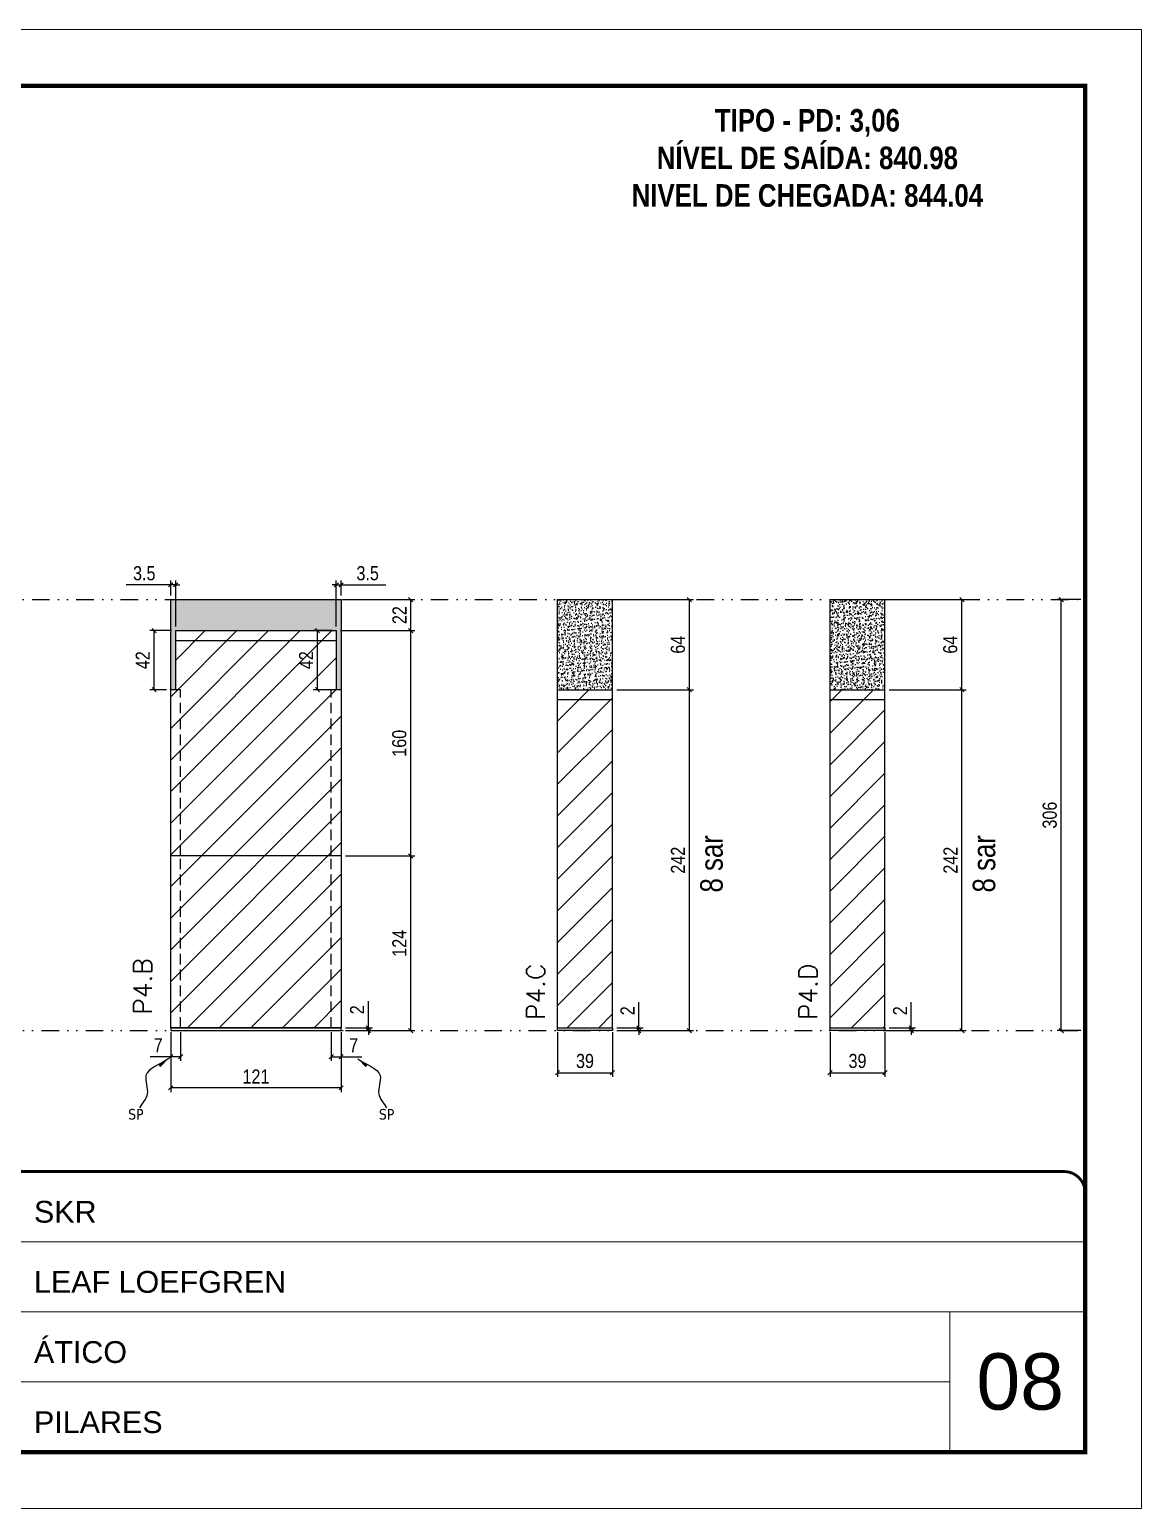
# Model space of a CAD drawing. Extents: x 14400 to 27878, y -21631 to 6985.
# Drawn here: x 19878 to 20667, y 4786 to 5836 of the extents above; entities that cross this region are included whole.
import ezdxf

# ---------------------------------------------------------------- set-up
doc = ezdxf.new("R2010")
doc.units = 0
for name, pattern in [('CONTINUO', [0]), ('DASHED', [0.75, 0.5, -0.25]), ('DIVIDE2', [0.625, 0.25, -0.125, 0, -0.125, 0, -0.125]), ('HIDDEN', [0.375, 0.25, -0.125])]:
    doc.linetypes.add(name, pattern=pattern)
for name, color, linetype, lineweight in [('CARIMBO', 255, 'Continuous', 9), ('Folhas', 255, 'Continuous', 9), ('Hachura', 251, 'Continuous', 9), ('SARRAFO DE PRESSAO', 251, 'DASHED', 9), ('Texto Seção', 7, 'Continuous', 15)]:
    doc.layers.add(name, color=color, linetype=linetype, lineweight=lineweight)
for name, color, linetype in [('COTA', 241, 'Continuous'), ('NOMENCLATURA', 7, 'Continuous'), ('Nível', 160, 'Continuous'), ('Painéis', 200, 'Continuous'), ('SARR_2.2x7', 40, 'Continuous'), ('texto', 7, 'Continuous')]:
    doc.layers.add(name, color=color, linetype=linetype)
doc.styles.add('ARIAL', font='arial.ttf')
doc.styles.add('ARIAL_NARROW', font='ARIALN.TTF', dxfattribs={"height": 0.2})
doc.styles.add('COTA TECNICA', font='techl___.ttf', dxfattribs={"height": 10})
doc.styles.add('COTA TECNICA-50', font='techl___.ttf', dxfattribs={"height": 10})
doc.styles.add('REGUA-120', font='ROMANS.shx', dxfattribs={"height": 15})
doc.styles.add('ROMANC', font='techb___.ttf', dxfattribs={"height": 2.5})
doc.styles.get("Standard").update_dxf_attribs({"font": 'arial.ttf'})
doc.dimstyles.new('COTA PAINEL-50', dxfattribs={"dimtxt": 10, "dimasz": 3, "dimexe": 3, "dimexo": 3, "dimgap": 3, "dimtad": 1, "dimdec": 1, "dimzin": 12, "dimdsep": 46, "dimtxsty": 'COTA TECNICA-50', "dimblk1": 'OBLIQUE', "dimblk2": 'OBLIQUE', "dimsah": 1, "dimcen": 0.9, "dimclrd": 4, "dimclre": 4, "dimclrt": 240, "dimadec": 1, "dimazin": 3, "dimtfac": 1, "dimtdec": 1, "dimtmove": 0, "dimatfit": 3, "dimfxl": 1, "dimtolj": 1, "dimtzin": 12, "dimarcsym": 0})
doc.dimstyles.new('PAINEL', dxfattribs={"dimtxt": 10, "dimasz": 3, "dimexe": 3, "dimexo": 3, "dimgap": 3, "dimtad": 1, "dimdec": 1, "dimzin": 12, "dimdsep": 46, "dimtxsty": 'COTA TECNICA', "dimblk1": 'OBLIQUE', "dimblk2": 'OBLIQUE', "dimsah": 1, "dimcen": 0.9, "dimclrd": 4, "dimclre": 4, "dimclrt": 240, "dimadec": 1, "dimazin": 3, "dimtfac": 1, "dimtdec": 1, "dimtmove": 0, "dimatfit": 3, "dimfxl": 1, "dimtolj": 1, "dimtzin": 12, "dimarcsym": 0})
doc.dimstyles.get("Standard").update_dxf_attribs({"dimtxt": 0.18, "dimasz": 0.18, "dimexe": 0.18, "dimexo": 0.0625, "dimgap": 0.09, "dimtad": 0, "dimtih": 1, "dimtoh": 1, "dimdec": 4, "dimzin": 0, "dimdsep": 46, "dimtxsty": 'Standard', "dimcen": 0.09, "dimadec": 0, "dimazin": 0, "dimtfac": 1, "dimtdec": 4, "dimtofl": 0, "dimtmove": 0, "dimatfit": 3, "dimfxl": 1, "dimtolj": 1, "dimtzin": 0, "dimarcsym": 0})

# ---------------------------------------------------------------- blocks, each defined once
blk = doc.blocks.new('9999999999')
at = {"color": 30, "linetype": 'CONTINUO'}
for p, q in [((98564.6, 34379.6), (99584, 34379.6)), ((98564.6, 34329.8), (99488, 34329.8)), ((99584, 34329.8), (99488, 34329.8)), ((99488, 34329.8), (99488, 34230.2)), ((98564.6, 34280), (99488, 34280))]:
    blk.add_line(p, q, dxfattribs=at)
at = {"color": 30, "linetype": 'CONTINUO', "const_width": 2}
blk.add_lwpolyline([(99584, 34230.2), (99584, 34414.4, 0.414214), (99569, 34429.4), (98229, 34429.4, 0.414214), (98214, 34414.4), (98214, 34245.2, 0.414214), (98229, 34230.2), (99584, 34230.2)], format="xyb", dxfattribs=at)
at = {"layer": 'Folhas'}
blk.add_lwpolyline([(98139, 34190.2), (99624, 34190.2), (99624, 35240.2), (98139, 35240.2)], close=True, dxfattribs=at)
at = {"layer": 'Folhas', "color": 30, "const_width": 3}
blk.add_lwpolyline([(98214, 34230.2), (99584, 34230.2), (99584, 35200.2), (98214, 35200.2)], close=True, dxfattribs=at)
at = {"color": 7, "linetype": 'Continuous', "ltscale": 5, "style": 'ARIAL'}
for s, height, p in [('SKR', 15.48, (98837.7, 34393.1)), ('LEAF LOEFGREN', 15.483, (98837.7, 34343.3)), ('ÁTICO', 15.48, (98837.7, 34293.5)), ('PILARES', 15.48, (98837.7, 34243.7))]:
    blk.add_text(s, height=height, dxfattribs=at).set_placement(p)
blk = doc.blocks.new('_Oblique')
at = {"color": 0, "linetype": 'ByBlock', "lineweight": -2}
blk.add_line((-0.5, -0.5), (0.5, 0.5), dxfattribs=at)
blk = doc.blocks.new('*D928')
at = {"layer": 'COTA', "color": 4, "lineweight": -2, "transparency": 16777216}
for p, q in [((20624, 5431.4), (20607.1, 5431.4)), ((20610.1, 5125.4), (20610.1, 5431.4)), ((20624, 5125.4), (20607.1, 5125.4))]:
    blk.add_line(p, q, dxfattribs=at)
at = {"layer": 'Defpoints', "color": 0, "transparency": 16777216}
for p in [(20610.1, 5431.4), (20627, 5431.4), (20627, 5125.4)]:
    blk.add_point(p, dxfattribs=at)
at = {"layer": 'COTA', "color": 4, "lineweight": -2, "transparency": 16777216, "xscale": 3, "yscale": 3, "zscale": 3}
for p, rotation in [((20610.1, 5431.4), 90), ((20610.1, 5125.4), 270)]:
    blk.add_blockref('_Oblique', p, dxfattribs=dict(at, rotation=rotation))
at = {"layer": 'COTA', "color": 240, "transparency": 16777216, "insert": (20601.9, 5278.4), "char_height": 10, "attachment_point": 5, "rotation": 90, "style": 'COTA TECNICA'}
blk.add_mtext('\\A1;306', dxfattribs=at)
blk = doc.blocks.new('*D910')
at = {"layer": 'COTA', "color": 4, "lineweight": -2, "transparency": 16777216}
for p, q in [((19977.8, 5124.4), (19977.8, 5081.8)), ((20098.8, 5124.4), (20098.8, 5081.8)), ((20098.8, 5084.8), (19977.8, 5084.8))]:
    blk.add_line(p, q, dxfattribs=at)
at = {"layer": 'Defpoints', "color": 0, "transparency": 16777216}
for p in [(19977.8, 5127.4), (20098.8, 5127.4), (19977.8, 5084.8)]:
    blk.add_point(p, dxfattribs=at)
at = {"layer": 'COTA', "color": 4, "lineweight": -2, "transparency": 16777216, "xscale": 3, "yscale": 3, "zscale": 3, "rotation": 180}
blk.add_blockref('_Oblique', (19977.8, 5084.8), dxfattribs=at)
at = {"layer": 'COTA', "color": 4, "lineweight": -2, "transparency": 16777216, "xscale": 3, "yscale": 3, "zscale": 3}
blk.add_blockref('_Oblique', (20098.8, 5084.8), dxfattribs=at)
at = {"layer": 'COTA', "color": 240, "transparency": 16777216, "insert": (20038.3, 5092.8), "char_height": 10, "attachment_point": 5, "style": 'COTA TECNICA'}
blk.add_mtext('\\A1;121', dxfattribs=at)
blk = doc.blocks.new('*D911')
at = {"layer": 'COTA', "color": 4, "lineweight": -2, "transparency": 16777216}
for p, q in [((20091.8, 5124.4), (20091.8, 5103.9)), ((20098.8, 5122.4), (20098.8, 5103.9)), ((20091.8, 5106.9), (20098.8, 5106.9)), ((20098.8, 5106.9), (20113.5, 5106.9))]:
    blk.add_line(p, q, dxfattribs=at)
at = {"layer": 'Defpoints', "color": 0, "transparency": 16777216}
for p in [(20091.8, 5127.4), (20098.8, 5125.4), (20098.8, 5106.9)]:
    blk.add_point(p, dxfattribs=at)
at = {"layer": 'COTA', "color": 4, "lineweight": -2, "transparency": 16777216, "xscale": 3, "yscale": 3, "zscale": 3, "rotation": 180}
blk.add_blockref('_Oblique', (20091.8, 5106.9), dxfattribs=at)
at = {"layer": 'COTA', "color": 4, "lineweight": -2, "transparency": 16777216, "xscale": 3, "yscale": 3, "zscale": 3}
blk.add_blockref('_Oblique', (20098.8, 5106.9), dxfattribs=at)
at = {"layer": 'COTA', "color": 240, "transparency": 16777216, "insert": (20107.7, 5115), "char_height": 10, "attachment_point": 5, "style": 'COTA TECNICA-50'}
blk.add_mtext('\\A1;7', dxfattribs=at)
blk = doc.blocks.new('*D912')
at = {"layer": 'COTA', "color": 4, "lineweight": -2, "transparency": 16777216}
for p, q in [((19984.8, 5124.4), (19984.8, 5103.9)), ((19977.8, 5122.4), (19977.8, 5103.9)), ((19977.8, 5106.9), (19963.1, 5106.9)), ((19984.8, 5106.9), (19977.8, 5106.9))]:
    blk.add_line(p, q, dxfattribs=at)
at = {"layer": 'Defpoints', "color": 0, "transparency": 16777216}
for p in [(19977.8, 5125.4), (19984.8, 5127.4), (19977.8, 5106.9)]:
    blk.add_point(p, dxfattribs=at)
at = {"layer": 'COTA', "color": 4, "lineweight": -2, "transparency": 16777216, "xscale": 3, "yscale": 3, "zscale": 3, "rotation": 180}
blk.add_blockref('_Oblique', (19977.8, 5106.9), dxfattribs=at)
at = {"layer": 'COTA', "color": 4, "lineweight": -2, "transparency": 16777216, "xscale": 3, "yscale": 3, "zscale": 3}
blk.add_blockref('_Oblique', (19984.8, 5106.9), dxfattribs=at)
at = {"layer": 'COTA', "color": 240, "transparency": 16777216, "insert": (19968.9, 5115), "char_height": 10, "attachment_point": 5, "style": 'COTA TECNICA-50'}
blk.add_mtext('\\A1;7', dxfattribs=at)
blk = doc.blocks.new('*D930')
at = {"layer": 'COTA', "color": 4, "linetype": 'ByBlock', "lineweight": -2, "transparency": 16777216}
for p, q in [((20101.8, 5249.4), (20151.2, 5249.4)), ((20148.2, 5125.4), (20148.2, 5249.4)), ((20101.8, 5125.4), (20151.2, 5125.4))]:
    blk.add_line(p, q, dxfattribs=at)
at = {"layer": 'Defpoints', "color": 0, "linetype": 'ByBlock', "transparency": 16777216}
for p in [(20098.8, 5249.4), (20148.2, 5249.4), (20098.8, 5125.4)]:
    blk.add_point(p, dxfattribs=at)
at = {"layer": 'COTA', "color": 4, "linetype": 'ByBlock', "lineweight": -2, "transparency": 16777216, "xscale": 3, "yscale": 3, "zscale": 3}
for p, rotation in [((20148.2, 5249.4), 90), ((20148.2, 5125.4), 270)]:
    blk.add_blockref('_Oblique', p, dxfattribs=dict(at, rotation=rotation))
at = {"layer": 'COTA', "color": 240, "linetype": 'ByBlock', "transparency": 16777216, "insert": (20140.1, 5187.4), "char_height": 10, "attachment_point": 5, "rotation": 90, "style": 'COTA TECNICA'}
blk.add_mtext('\\A1;124', dxfattribs=at)
blk = doc.blocks.new('*D913')
at = {"layer": 'COTA', "color": 4, "lineweight": -2, "transparency": 16777216}
for p, q in [((20118.1, 5127.4), (20118.1, 5146.2)), ((20101.8, 5127.4), (20121.1, 5127.4)), ((20101.8, 5125.4), (20121.1, 5125.4)), ((20118.1, 5125.4), (20118.1, 5127.4)), ((20118.1, 5125.4), (20118.1, 5122.4))]:
    blk.add_line(p, q, dxfattribs=at)
at = {"layer": 'Defpoints', "color": 0, "transparency": 16777216}
for p in [(20098.8, 5127.4), (20098.8, 5125.4), (20118.1, 5125.4)]:
    blk.add_point(p, dxfattribs=at)
at = {"layer": 'COTA', "color": 4, "lineweight": -2, "transparency": 16777216, "xscale": 3, "yscale": 3, "zscale": 3}
for p, rotation in [((20118.1, 5127.4), 270), ((20118.1, 5125.4), 90)]:
    blk.add_blockref('_Oblique', p, dxfattribs=dict(at, rotation=rotation))
at = {"layer": 'COTA', "color": 240, "transparency": 16777216, "insert": (20110.1, 5140.2), "char_height": 10, "attachment_point": 5, "rotation": 90, "style": 'COTA TECNICA-50'}
blk.add_mtext('\\A1;2', dxfattribs=at)
blk = doc.blocks.new('*D933')
at = {"layer": 'COTA', "color": 4, "linetype": 'ByBlock', "lineweight": -2, "transparency": 16777216}
for p, q in [((20101.8, 5249.4), (20151.2, 5249.4)), ((20148.2, 5125.4), (20148.2, 5249.4)), ((20101.8, 5125.4), (20151.2, 5125.4))]:
    blk.add_line(p, q, dxfattribs=at)
at = {"layer": 'Defpoints', "color": 0, "linetype": 'ByBlock', "transparency": 16777216}
for p in [(20098.8, 5249.4), (20148.2, 5249.4), (20098.8, 5125.4)]:
    blk.add_point(p, dxfattribs=at)
at = {"layer": 'COTA', "color": 4, "linetype": 'ByBlock', "lineweight": -2, "transparency": 16777216, "xscale": 3, "yscale": 3, "zscale": 3}
for p, rotation in [((20148.2, 5249.4), 90), ((20148.2, 5125.4), 270)]:
    blk.add_blockref('_Oblique', p, dxfattribs=dict(at, rotation=rotation))
at = {"layer": 'COTA', "color": 240, "linetype": 'ByBlock', "transparency": 16777216, "insert": (20140.1, 5187.4), "char_height": 10, "attachment_point": 5, "rotation": 90, "style": 'COTA TECNICA'}
blk.add_mtext('\\A1;124', dxfattribs=at)
blk = doc.blocks.new('*D935')
at = {"layer": 'COTA', "color": 4, "lineweight": -2, "transparency": 16777216}
for p, q in [((20098.3, 5409.4), (20151.2, 5409.4)), ((20148.2, 5249.4), (20148.2, 5409.4)), ((20101.8, 5249.4), (20151.2, 5249.4))]:
    blk.add_line(p, q, dxfattribs=at)
at = {"layer": 'Defpoints', "color": 0, "transparency": 16777216}
for p in [(20095.3, 5409.4), (20148.2, 5409.4), (20098.8, 5249.4)]:
    blk.add_point(p, dxfattribs=at)
at = {"layer": 'COTA', "color": 4, "lineweight": -2, "transparency": 16777216, "xscale": 3, "yscale": 3, "zscale": 3}
for p, rotation in [((20148.2, 5409.4), 90), ((20148.2, 5249.4), 270)]:
    blk.add_blockref('_Oblique', p, dxfattribs=dict(at, rotation=rotation))
at = {"layer": 'COTA', "color": 240, "transparency": 16777216, "insert": (20140.1, 5329.4), "char_height": 10, "attachment_point": 5, "rotation": 90, "style": 'COTA TECNICA'}
blk.add_mtext('\\A1;160', dxfattribs=at)
blk = doc.blocks.new('*D921')
at = {"layer": 'COTA', "color": 4, "lineweight": -2, "transparency": 16777216}
for p, q in [((20252.4, 5124.4), (20252.4, 5092.5)), ((20291.4, 5124.4), (20291.4, 5092.5)), ((20252.4, 5095.5), (20291.4, 5095.5))]:
    blk.add_line(p, q, dxfattribs=at)
at = {"layer": 'Defpoints', "color": 0, "transparency": 16777216}
for p in [(20252.4, 5127.4), (20291.4, 5127.4), (20291.4, 5095.5)]:
    blk.add_point(p, dxfattribs=at)
at = {"layer": 'COTA', "color": 4, "lineweight": -2, "transparency": 16777216, "xscale": 3, "yscale": 3, "zscale": 3, "rotation": 180}
blk.add_blockref('_Oblique', (20252.4, 5095.5), dxfattribs=at)
at = {"layer": 'COTA', "color": 4, "lineweight": -2, "transparency": 16777216, "xscale": 3, "yscale": 3, "zscale": 3}
blk.add_blockref('_Oblique', (20291.4, 5095.5), dxfattribs=at)
at = {"layer": 'COTA', "color": 240, "transparency": 16777216, "insert": (20271.9, 5103.8), "char_height": 10, "attachment_point": 5, "style": 'COTA TECNICA'}
blk.add_mtext('\\A1;39', dxfattribs=at)
blk = doc.blocks.new('*D922')
at = {"layer": 'COTA', "color": 4, "lineweight": -2, "transparency": 16777216}
for p, q in [((20310.1, 5127.4), (20310.1, 5145.5)), ((20294.4, 5127.4), (20313.1, 5127.4)), ((20294.4, 5125.4), (20313.1, 5125.4)), ((20310.1, 5125.4), (20310.1, 5127.4)), ((20310.1, 5125.4), (20310.1, 5122.4))]:
    blk.add_line(p, q, dxfattribs=at)
at = {"layer": 'Defpoints', "color": 0, "transparency": 16777216}
for p in [(20291.4, 5127.4), (20291.4, 5125.4), (20310.1, 5127.4)]:
    blk.add_point(p, dxfattribs=at)
at = {"layer": 'COTA', "color": 4, "lineweight": -2, "transparency": 16777216, "xscale": 3, "yscale": 3, "zscale": 3}
for p, rotation in [((20310.1, 5127.4), 270), ((20310.1, 5125.4), 90)]:
    blk.add_blockref('_Oblique', p, dxfattribs=dict(at, rotation=rotation))
at = {"layer": 'COTA', "color": 240, "transparency": 16777216, "insert": (20302.1, 5139.5), "char_height": 10, "attachment_point": 5, "rotation": 90, "style": 'COTA TECNICA-50'}
blk.add_mtext('\\A1;2', dxfattribs=at)
blk = doc.blocks.new('*D923')
at = {"layer": 'COTA', "color": 4, "lineweight": -2, "transparency": 16777216}
for p, q in [((20294.4, 5367.4), (20349, 5367.4)), ((20346, 5125.4), (20346, 5367.4)), ((20294.4, 5125.4), (20349, 5125.4))]:
    blk.add_line(p, q, dxfattribs=at)
at = {"layer": 'Defpoints', "color": 0, "transparency": 16777216}
for p in [(20291.4, 5367.4), (20346, 5367.4), (20291.4, 5125.4)]:
    blk.add_point(p, dxfattribs=at)
at = {"layer": 'COTA', "color": 4, "lineweight": -2, "transparency": 16777216, "xscale": 3, "yscale": 3, "zscale": 3}
for p, rotation in [((20346, 5367.4), 90), ((20346, 5125.4), 270)]:
    blk.add_blockref('_Oblique', p, dxfattribs=dict(at, rotation=rotation))
at = {"layer": 'COTA', "color": 240, "transparency": 16777216, "insert": (20337.9, 5246.4), "char_height": 10, "attachment_point": 5, "rotation": 90, "style": 'COTA TECNICA'}
blk.add_mtext('\\A1;242', dxfattribs=at)
blk = doc.blocks.new('*D918')
at = {"layer": 'COTA', "color": 4, "lineweight": -2, "transparency": 16777216}
for p, q in [((20445.9, 5124.4), (20445.9, 5092.5)), ((20484.9, 5124.4), (20484.9, 5092.5)), ((20445.9, 5095.5), (20484.9, 5095.5))]:
    blk.add_line(p, q, dxfattribs=at)
at = {"layer": 'Defpoints', "color": 0, "transparency": 16777216}
for p in [(20445.9, 5127.4), (20484.9, 5127.4), (20484.9, 5095.5)]:
    blk.add_point(p, dxfattribs=at)
at = {"layer": 'COTA', "color": 4, "lineweight": -2, "transparency": 16777216, "xscale": 3, "yscale": 3, "zscale": 3, "rotation": 180}
blk.add_blockref('_Oblique', (20445.9, 5095.5), dxfattribs=at)
at = {"layer": 'COTA', "color": 4, "lineweight": -2, "transparency": 16777216, "xscale": 3, "yscale": 3, "zscale": 3}
blk.add_blockref('_Oblique', (20484.9, 5095.5), dxfattribs=at)
at = {"layer": 'COTA', "color": 240, "transparency": 16777216, "insert": (20465.4, 5103.8), "char_height": 10, "attachment_point": 5, "style": 'COTA TECNICA'}
blk.add_mtext('\\A1;39', dxfattribs=at)
blk = doc.blocks.new('*D919')
at = {"layer": 'COTA', "color": 4, "lineweight": -2, "transparency": 16777216}
for p, q in [((20503.6, 5127.4), (20503.6, 5145.5)), ((20487.9, 5127.4), (20506.6, 5127.4)), ((20487.9, 5125.4), (20506.6, 5125.4)), ((20503.6, 5125.4), (20503.6, 5127.4)), ((20503.6, 5125.4), (20503.6, 5122.4))]:
    blk.add_line(p, q, dxfattribs=at)
at = {"layer": 'Defpoints', "color": 0, "transparency": 16777216}
for p in [(20484.9, 5127.4), (20484.9, 5125.4), (20503.6, 5127.4)]:
    blk.add_point(p, dxfattribs=at)
at = {"layer": 'COTA', "color": 4, "lineweight": -2, "transparency": 16777216, "xscale": 3, "yscale": 3, "zscale": 3}
for p, rotation in [((20503.6, 5127.4), 270), ((20503.6, 5125.4), 90)]:
    blk.add_blockref('_Oblique', p, dxfattribs=dict(at, rotation=rotation))
at = {"layer": 'COTA', "color": 240, "transparency": 16777216, "insert": (20495.6, 5139.5), "char_height": 10, "attachment_point": 5, "rotation": 90, "style": 'COTA TECNICA-50'}
blk.add_mtext('\\A1;2', dxfattribs=at)
blk = doc.blocks.new('*D920')
at = {"layer": 'COTA', "color": 4, "lineweight": -2, "transparency": 16777216}
for p, q in [((20487.9, 5367.4), (20542.5, 5367.4)), ((20539.5, 5125.4), (20539.5, 5367.4)), ((20487.9, 5125.4), (20542.5, 5125.4))]:
    blk.add_line(p, q, dxfattribs=at)
at = {"layer": 'Defpoints', "color": 0, "transparency": 16777216}
for p in [(20484.9, 5367.4), (20539.5, 5367.4), (20484.9, 5125.4)]:
    blk.add_point(p, dxfattribs=at)
at = {"layer": 'COTA', "color": 4, "lineweight": -2, "transparency": 16777216, "xscale": 3, "yscale": 3, "zscale": 3}
for p, rotation in [((20539.5, 5367.4), 90), ((20539.5, 5125.4), 270)]:
    blk.add_blockref('_Oblique', p, dxfattribs=dict(at, rotation=rotation))
at = {"layer": 'COTA', "color": 240, "transparency": 16777216, "insert": (20531.4, 5246.4), "char_height": 10, "attachment_point": 5, "rotation": 90, "style": 'COTA TECNICA'}
blk.add_mtext('\\A1;242', dxfattribs=at)
blk = doc.blocks.new('*D937')
at = {"layer": 'COTA', "color": 4, "lineweight": -2, "transparency": 16777216}
for p, q in [((20101.8, 5431.4), (20151.2, 5431.4)), ((20148.2, 5409.4), (20148.2, 5431.4)), ((20098.3, 5409.4), (20151.2, 5409.4))]:
    blk.add_line(p, q, dxfattribs=at)
at = {"layer": 'Defpoints', "color": 0, "transparency": 16777216}
for p in [(20098.8, 5431.4), (20148.2, 5431.4), (20095.3, 5409.4)]:
    blk.add_point(p, dxfattribs=at)
at = {"layer": 'COTA', "color": 4, "lineweight": -2, "transparency": 16777216, "xscale": 3, "yscale": 3, "zscale": 3}
for p, rotation in [((20148.2, 5431.4), 90), ((20148.2, 5409.4), 270)]:
    blk.add_blockref('_Oblique', p, dxfattribs=dict(at, rotation=rotation))
at = {"layer": 'COTA', "color": 240, "transparency": 16777216, "insert": (20140.2, 5420.4), "char_height": 10, "attachment_point": 5, "rotation": 90, "style": 'COTA TECNICA'}
blk.add_mtext('\\A1;22', dxfattribs=at)
blk = doc.blocks.new('*D938')
at = {"layer": 'COTA', "color": 4, "lineweight": -2, "transparency": 16777216}
for p, q in [((20294.4, 5431.4), (20349, 5431.4)), ((20346, 5367.4), (20346, 5431.4)), ((20294.4, 5367.4), (20349, 5367.4))]:
    blk.add_line(p, q, dxfattribs=at)
at = {"layer": 'Defpoints', "color": 0, "transparency": 16777216}
for p in [(20291.4, 5431.4), (20346, 5431.4), (20291.4, 5367.4)]:
    blk.add_point(p, dxfattribs=at)
at = {"layer": 'COTA', "color": 4, "lineweight": -2, "transparency": 16777216, "xscale": 3, "yscale": 3, "zscale": 3}
for p, rotation in [((20346, 5431.4), 90), ((20346, 5367.4), 270)]:
    blk.add_blockref('_Oblique', p, dxfattribs=dict(at, rotation=rotation))
at = {"layer": 'COTA', "color": 240, "transparency": 16777216, "insert": (20337.9, 5399.4), "char_height": 10, "attachment_point": 5, "rotation": 90, "style": 'COTA TECNICA'}
blk.add_mtext('\\A1;64', dxfattribs=at)
blk = doc.blocks.new('*D939')
at = {"layer": 'COTA', "color": 4, "lineweight": -2, "transparency": 16777216}
for p, q in [((20487.9, 5431.4), (20542.5, 5431.4)), ((20539.5, 5367.4), (20539.5, 5431.4)), ((20487.9, 5367.4), (20542.5, 5367.4))]:
    blk.add_line(p, q, dxfattribs=at)
at = {"layer": 'Defpoints', "color": 0, "transparency": 16777216}
for p in [(20484.9, 5431.4), (20539.5, 5431.4), (20484.9, 5367.4)]:
    blk.add_point(p, dxfattribs=at)
at = {"layer": 'COTA', "color": 4, "lineweight": -2, "transparency": 16777216, "xscale": 3, "yscale": 3, "zscale": 3}
for p, rotation in [((20539.5, 5431.4), 90), ((20539.5, 5367.4), 270)]:
    blk.add_blockref('_Oblique', p, dxfattribs=dict(at, rotation=rotation))
at = {"layer": 'COTA', "color": 240, "transparency": 16777216, "insert": (20531.3, 5399.4), "char_height": 10, "attachment_point": 5, "rotation": 90, "style": 'COTA TECNICA'}
blk.add_mtext('\\A1;64', dxfattribs=at)
blk = doc.blocks.new('*D2719')
at = {"layer": 'COTA', "color": 4, "lineweight": -2, "transparency": 16777216}
for p, q in [((19977.8, 5441.9), (19946.2, 5441.9)), ((19977.8, 5434.4), (19977.8, 5444.9)), ((19981.3, 5441.9), (19977.8, 5441.9)), ((19981.3, 5412.4), (19981.3, 5444.9)), ((19981.3, 5441.9), (19984.3, 5441.9))]:
    blk.add_line(p, q, dxfattribs=at)
at = {"layer": 'Defpoints', "color": 0, "transparency": 16777216}
for p in [(19977.8, 5441.9), (19977.8, 5431.4), (19981.3, 5409.4)]:
    blk.add_point(p, dxfattribs=at)
at = {"layer": 'COTA', "color": 4, "lineweight": -2, "transparency": 16777216, "xscale": 3, "yscale": 3, "zscale": 3}
blk.add_blockref('_Oblique', (19977.8, 5441.9), dxfattribs=at)
at = {"layer": 'COTA', "color": 4, "lineweight": -2, "transparency": 16777216, "xscale": 3, "yscale": 3, "zscale": 3, "rotation": 180}
blk.add_blockref('_Oblique', (19981.3, 5441.9), dxfattribs=at)
at = {"layer": 'COTA', "color": 240, "transparency": 16777216, "insert": (19959, 5450.1), "char_height": 10, "attachment_point": 5, "style": 'COTA TECNICA'}
blk.add_mtext('\\A1;3.5', dxfattribs=at)
blk = doc.blocks.new('*D2720')
at = {"layer": 'COTA', "color": 4, "lineweight": -2, "transparency": 16777216}
for p, q in [((20095.3, 5441.9), (20092.3, 5441.9)), ((20095.3, 5412.4), (20095.3, 5444.9)), ((20095.3, 5441.9), (20098.8, 5441.9)), ((20098.8, 5434.4), (20098.8, 5444.9)), ((20098.8, 5441.9), (20130.4, 5441.9))]:
    blk.add_line(p, q, dxfattribs=at)
at = {"layer": 'Defpoints', "color": 0, "transparency": 16777216}
for p in [(20098.8, 5441.9), (20098.8, 5431.4), (20095.3, 5409.4)]:
    blk.add_point(p, dxfattribs=at)
at = {"layer": 'COTA', "color": 4, "lineweight": -2, "transparency": 16777216, "xscale": 3, "yscale": 3, "zscale": 3}
blk.add_blockref('_Oblique', (20095.3, 5441.9), dxfattribs=at)
at = {"layer": 'COTA', "color": 4, "lineweight": -2, "transparency": 16777216, "xscale": 3, "yscale": 3, "zscale": 3, "rotation": 180}
blk.add_blockref('_Oblique', (20098.8, 5441.9), dxfattribs=at)
at = {"layer": 'COTA', "color": 240, "transparency": 16777216, "insert": (20117.6, 5450.1), "char_height": 10, "attachment_point": 5, "style": 'COTA TECNICA'}
blk.add_mtext('\\A1;3.5', dxfattribs=at)
blk = doc.blocks.new('*D2770')
at = {"layer": 'COTA', "color": 4, "lineweight": -2, "transparency": 16777216}
for p, q in [((19978.3, 5409.4), (19963, 5409.4)), ((19966, 5367.4), (19966, 5409.4)), ((19974.8, 5367.4), (19963, 5367.4))]:
    blk.add_line(p, q, dxfattribs=at)
at = {"layer": 'Defpoints', "color": 0, "transparency": 16777216}
for p in [(19966, 5409.4), (19981.3, 5409.4), (19977.8, 5367.4)]:
    blk.add_point(p, dxfattribs=at)
at = {"layer": 'COTA', "color": 4, "lineweight": -2, "transparency": 16777216, "xscale": 3, "yscale": 3, "zscale": 3}
for p, rotation in [((19966, 5409.4), 90), ((19966, 5367.4), 270)]:
    blk.add_blockref('_Oblique', p, dxfattribs=dict(at, rotation=rotation))
at = {"layer": 'COTA', "color": 240, "transparency": 16777216, "insert": (19957.9, 5388.4), "char_height": 10, "attachment_point": 5, "rotation": 90, "style": 'COTA TECNICA'}
blk.add_mtext('\\A1;42', dxfattribs=at)
blk = doc.blocks.new('*D2771')
at = {"layer": 'COTA', "color": 4, "lineweight": -2, "transparency": 16777216}
for p, q in [((20092.3, 5409.4), (20079, 5409.4)), ((20082, 5367.4), (20082, 5409.4)), ((20092.3, 5367.4), (20079, 5367.4))]:
    blk.add_line(p, q, dxfattribs=at)
at = {"layer": 'Defpoints', "color": 0, "transparency": 16777216}
for p in [(20082, 5409.4), (20095.3, 5409.4), (20095.3, 5367.4)]:
    blk.add_point(p, dxfattribs=at)
at = {"layer": 'COTA', "color": 4, "lineweight": -2, "transparency": 16777216, "xscale": 3, "yscale": 3, "zscale": 3}
for p, rotation in [((20082, 5409.4), 90), ((20082, 5367.4), 270)]:
    blk.add_blockref('_Oblique', p, dxfattribs=dict(at, rotation=rotation))
at = {"layer": 'COTA', "color": 240, "transparency": 16777216, "insert": (20073.9, 5388.4), "char_height": 10, "attachment_point": 5, "rotation": 90, "style": 'COTA TECNICA'}
blk.add_mtext('\\A1;42', dxfattribs=at)

msp = doc.modelspace()

# ---------------------------------------------------------------- hatches: boundary and pattern name
at = {"layer": 'COTA'}
h = msp.add_hatch(dxfattribs=at)
h.set_pattern_fill('AR-CONC', color=256, scale=0.03)
h.set_pattern_definition([(50, (4768.5, 1148.575), (5.4655401, -0.4781726), [0.5715, -6.2865]), (355, (4768.5, 1148.575), (-1.0573026, 5.7317054), [0.4572, -5.0292175]), (100.451445, (4768.9555, 1148.535), (4.4082374, 5.2535326), [0.4857003, -5.3427073]), (46.1842, (4768.5, 1150.099), (8.1323712, -1.2612698), [0.85725, -9.42975]), (96.63556, (4769.178, 1149.994), (7.122124, 7.4227837), [0.7285507, -8.0140682]), (351.18415, (4768.5, 1150.099), (7.122124, 7.4227837), [0.685799, -7.543792]), (21, (4769.262, 1149.718), (4.5484317, -3.067956), [0.5715, -6.2865]), (326, (4769.262, 1149.718), (1.8540609, 5.525639), [0.4572, -5.0292]), (71.451445, (4769.641, 1149.4624), (6.4024926, 2.457683), [0.4857003, -5.3426981]), (37.5, (4768.5, 1148.5751), (0.0926581, 2.53665117), [0, -4.96824, 0, -5.1054, 0, -5.04825]), (7.5, (4768.5, 1148.575), (2.00458988, 3.00541724), [0, -2.91084, 0, -4.85394, 0, -1.92405]), (327.5, (4766.8007, 1148.5751), (4.06771786, -0.17186232), [0, -1.905, 0, -5.9436, 0, -7.8867]), (317.5, (4766.0387, 1148.575), (4.44387544, 0.7627947), [0, -2.4765, 0, -3.94716, 0, -5.6007])])
h.paths.add_polyline_path([(19977.805, 5431.435), (19977.805, 5367.435), (19981.305, 5367.435), (19981.305, 5409.435), (20095.305, 5409.435), (20095.305, 5367.435), (20098.805, 5367.435), (20098.805, 5431.435)])
at = {"layer": 'COTA', "linetype": 'ByBlock'}
h = msp.add_hatch(dxfattribs=at)
h.set_pattern_fill('AR-CONC', color=256, scale=0.03)
h.set_pattern_definition([(50, (2969.978, 10360.176), (5.4655401, -0.4781726), [0.5715, -6.2865]), (355, (2969.978, 10360.176), (-1.0573026, 5.7317054), [0.4572, -5.0292175]), (100.451445, (2970.4334, 10360.136), (4.4082374, 5.2535326), [0.4857003, -5.3427073]), (46.1842, (2969.978, 10361.7), (8.1323712, -1.2612698), [0.85725, -9.42975]), (96.63556, (2970.656, 10361.595), (7.122124, 7.4227837), [0.7285507, -8.0140682]), (351.18415, (2969.978, 10361.7), (7.122124, 7.4227837), [0.685799, -7.543792]), (21, (2970.74, 10361.319), (4.5484317, -3.067956), [0.5715, -6.2865]), (326, (2970.74, 10361.319), (1.8540609, 5.525639), [0.4572, -5.0292]), (71.451445, (2971.119, 10361.0633), (6.4024926, 2.457683), [0.4857003, -5.3426981]), (37.5, (2969.978, 10360.176), (0.0926581, 2.53665117), [0, -4.96824, 0, -5.1054, 0, -5.04825]), (7.5, (2969.978, 10360.176), (2.00458988, 3.00541724), [0, -2.91084, 0, -4.85394, 0, -1.92405]), (327.5, (2968.2787, 10360.176), (4.06771786, -0.17186232), [0, -1.905, 0, -5.9436, 0, -7.8867]), (317.5, (2967.5167, 10360.176), (4.44387544, 0.7627947), [0, -2.4765, 0, -3.94716, 0, -5.6007])])
h.paths.add_polyline_path([(20291.41, 5431.435), (20252.41, 5431.435), (20252.41, 5367.435), (20291.41, 5367.435)])
h = msp.add_hatch(dxfattribs=at)
h.set_pattern_fill('AR-CONC', color=256, scale=0.03)
h.set_pattern_definition([(50, (3163.4526, 10337.176), (5.4655401, -0.4781726), [0.5715, -6.2865]), (355, (3163.4526, 10337.176), (-1.0573026, 5.7317054), [0.4572, -5.0292175]), (100.451445, (3163.908, 10337.136), (4.4082374, 5.2535326), [0.4857003, -5.3427073]), (46.1842, (3163.4526, 10338.7), (8.1323712, -1.2612698), [0.85725, -9.42975]), (96.63556, (3164.13, 10338.595), (7.122124, 7.4227837), [0.7285507, -8.0140682]), (351.18415, (3163.453, 10338.7), (7.122124, 7.4227837), [0.685799, -7.543792]), (21, (3164.2146, 10338.319), (4.5484317, -3.067956), [0.5715, -6.2865]), (326, (3164.2146, 10338.319), (1.8540609, 5.525639), [0.4572, -5.0292]), (71.451445, (3164.5937, 10338.0633), (6.4024926, 2.457683), [0.4857003, -5.3426981]), (37.5, (3163.4526, 10337.176), (0.0926581, 2.53665117), [0, -4.96824, 0, -5.1054, 0, -5.04825]), (7.5, (3163.4526, 10337.176), (2.00458988, 3.00541724), [0, -2.91084, 0, -4.85394, 0, -1.92405]), (327.5, (3161.7534, 10337.176), (4.06771786, -0.17186232), [0, -1.905, 0, -5.9436, 0, -7.8867]), (317.5, (3160.9914, 10337.176), (4.44387544, 0.7627947), [0, -2.4765, 0, -3.94716, 0, -5.6007])])
h.paths.add_polyline_path([(20484.885, 5431.435), (20445.885, 5431.435), (20445.885, 5367.435), (20484.885, 5367.435)])
at = {"layer": 'Hachura'}
h = msp.add_hatch(dxfattribs=at)
h.set_pattern_fill('ANSI31', color=256, scale=5)
h.paths.add_polyline_path([(19822.061, 5382.435), (19788.061, 5382.435), (19788.061, 5413.435), (19701.061, 5413.435), (19701.061, 5249.435), (19822.061, 5249.435)])
h.paths.add_polyline_path([(19822.061, 5249.435), (19701.061, 5249.435), (19701.061, 5127.435), (19822.061, 5127.435)])
h.paths.add_polyline_path([(20098.805, 5249.435), (19977.805, 5249.435), (19977.805, 5127.435), (20098.805, 5127.435)])
h.paths.add_polyline_path([(20098.805, 5367.435), (20095.305, 5367.435), (20095.305, 5409.435), (19981.305, 5409.435), (19981.305, 5367.435), (19977.805, 5367.435), (19977.805, 5249.435), (20098.805, 5249.435)])
h.paths.add_polyline_path([(20291.41, 5367.435), (20252.41, 5367.435), (20252.41, 5127.435), (20291.41, 5127.435)])
h.paths.add_polyline_path([(20484.885, 5367.435), (20445.885, 5367.435), (20445.885, 5127.435), (20484.885, 5127.435)])

# ---------------------------------------------------------------- linework, layer by layer
at = {"layer": 'COTA'}
for p, q in [((19977.805, 5367.435), (19977.805, 5431.435)), ((19977.805, 5431.435), (20098.805, 5431.435)), ((20098.805, 5431.435), (20098.805, 5367.435))]:
    msp.add_line(p, q, dxfattribs=at)
at = {"layer": 'COTA', "linetype": 'ByBlock'}
for p, q in [((20252.41, 5431.435), (20291.41, 5431.435)), ((20252.41, 5367.435), (20252.41, 5431.435)), ((20291.41, 5367.435), (20291.41, 5431.435)), ((20445.885, 5431.435), (20484.885, 5431.435)), ((20445.885, 5367.435), (20445.885, 5431.435)), ((20484.885, 5367.435), (20484.885, 5431.435))]:
    msp.add_line(p, q, dxfattribs=at)
at = {"layer": 'Nível', "color": 4, "linetype": 'DIVIDE2', "ltscale": 50}
for p, q in [((19627.708, 5431.435), (20626.967, 5431.435)), ((19256.967, 5125.435), (20626.967, 5125.435))]:
    msp.add_line(p, q, dxfattribs=at)
at = {"layer": 'Painéis'}
for p, q in [((19981.305, 5367.435), (19981.305, 5409.435)), ((19981.305, 5409.435), (20095.305, 5409.435)), ((20095.305, 5409.435), (20095.305, 5367.435)), ((19977.805, 5127.435), (19977.805, 5367.435)), ((19984.805, 5367.435), (19977.805, 5367.435)), ((20098.805, 5367.435), (20091.805, 5367.435)), ((20098.805, 5367.435), (20098.805, 5127.435)), ((20252.41, 5127.435), (20252.41, 5368.198)), ((20252.41, 5367.435), (20291.41, 5367.435)), ((20291.41, 5127.435), (20291.41, 5367.435)), ((20445.885, 5127.435), (20445.885, 5368.198)), ((20445.885, 5367.435), (20484.885, 5367.435)), ((20484.885, 5127.435), (20484.885, 5367.435)), ((20098.805, 5249.435), (19977.805, 5249.435)), ((19977.805, 5127.435), (20098.805, 5127.435)), ((20252.41, 5127.435), (20291.41, 5127.435)), ((20252.41, 5127.435), (20291.41, 5127.435)), ((20252.41, 5125.435), (20252.41, 5127.435)), ((20291.41, 5125.435), (20252.41, 5125.435)), ((20291.41, 5127.435), (20291.41, 5125.435)), ((20445.885, 5127.435), (20484.885, 5127.435)), ((20445.885, 5127.435), (20484.885, 5127.435)), ((20445.885, 5125.435), (20445.885, 5127.435)), ((20484.885, 5125.435), (20445.885, 5125.435)), ((20484.885, 5127.435), (20484.885, 5125.435))]:
    msp.add_line(p, q, dxfattribs=at)
msp.add_lwpolyline([(20098.805, 5127.435), (19977.805, 5127.435), (19977.805, 5125.435), (20098.805, 5125.435)], close=True, dxfattribs=at)
at = {"layer": 'SARR_2.2x7'}
for p, q in [((19981.305, 5402.435), (20095.305, 5402.435)), ((20252.41, 5360.435), (20291.41, 5360.435)), ((20445.885, 5360.435), (20484.885, 5360.435))]:
    msp.add_line(p, q, dxfattribs=at)
at = {"layer": 'SARR_2.2x7', "linetype": 'HIDDEN', "ltscale": 30}
for p, q in [((19984.805, 5249.435), (19984.805, 5367.435)), ((20091.805, 5249.435), (20091.805, 5367.435)), ((19984.805, 5127.435), (19984.805, 5249.435)), ((20091.805, 5127.435), (20091.805, 5249.435))]:
    msp.add_line(p, q, dxfattribs=at)

# ---------------------------------------------------------------- block references
at = {"layer": 'SARRAFO DE PRESSAO', "color": 6, "linetype": 'ByBlock'}
msp.add_blockref('9999999999', (-78957.011, -29404.053), dxfattribs=at)

# ---------------------------------------------------------------- texts
at = {"layer": 'CARIMBO', "style": 'ARIAL'}
msp.add_text('08', height=40, dxfattribs=at).set_placement((20549.828, 4856.296))
at = {"layer": 'NOMENCLATURA', "style": 'ARIAL_NARROW'}
for p in [(20369.692, 5223.467), (20563.167, 5223.467)]:
    msp.add_text('8 sar', height=16, rotation=90, dxfattribs=at).set_placement(p)
at = {"layer": 'NOMENCLATURA', "color": 2, "insert": (20429.806, 5779.737), "char_height": 16, "attachment_point": 2, "style": 'ROMANC'}
msp.add_mtext_dynamic_manual_height_columns('TIPO - PD: 3,06\\PNÍVEL DE SAÍDA: 840.98\\PNIVEL DE CHEGADA: 844.04', width=432.35115, gutter_width=1, heights=[0], dxfattribs=at)
at = {"layer": 'texto', "color": 0, "char_height": 7.5, "attachment_point": 5}
for insert in [(19953.028, 5065.944), (20131.053, 5065.944)]:
    msp.add_mtext('{\\fTahoma|b0|i0|c0|p34;\\C4;SP}', dxfattribs=dict(at, insert=insert))
at = {"layer": 'Texto Seção', "char_height": 13, "width": 285.32988, "attachment_point": 7, "rotation": 90, "style": 'REGUA-120'}
for s, insert in [('P4.B', (19964.334, 5136.687)), ('P4.C', (20243.37, 5132.847)), ('P4.D', (20436.844, 5132.847))]:
    msp.add_mtext(s, dxfattribs=dict(at, insert=insert))

# ---------------------------------------------------------------- dimensions: what is measured, and where the dimension line sits
at = {"layer": 'COTA'}
for base, p1, p2, dimstyle, picture, middle in [((19977.805, 5441.929), (19981.305, 5409.435), (19977.805, 5431.435), 'PAINEL', '*D2719', (19959.002, 5450.148)), ((20098.805, 5441.929), (20095.305, 5409.435), (20098.805, 5431.435), 'PAINEL', '*D2720', (20117.608, 5450.148)), ((20098.805, 5106.925), (20091.805, 5127.435), (20098.805, 5125.435), 'COTA PAINEL-50', '*D911', (20107.671, 5114.998))]:
    dim = msp.add_linear_dim(base=base, p1=p1, p2=p2, dimstyle=dimstyle, dxfattribs=at)
    dim.commit()
    dim.dimension.update_dxf_attribs({"geometry": picture, "text_midpoint": middle})
for base, p1, p2, angle, dimstyle, picture, middle in [((20148.172, 5431.435), (20095.305, 5409.435), (20098.805, 5431.435), 90, 'PAINEL', '*D937', (20140.172, 5420.435)), ((20345.977, 5431.435), (20291.41, 5367.435), (20291.41, 5431.435), 90, 'PAINEL', '*D938', (20337.875, 5399.435)), ((20539.452, 5431.435), (20484.885, 5367.435), (20484.885, 5431.435), 90, 'PAINEL', '*D939', (20531.349, 5399.435)), ((20610.132, 5431.435), (20626.967, 5125.435), (20626.967, 5431.435), 90, 'PAINEL', '*D928', (20601.913, 5278.435)), ((19965.993, 5409.435), (19977.805, 5367.435), (19981.305, 5409.435), 90, 'PAINEL', '*D2770', (19957.92, 5388.435)), ((20081.982, 5409.435), (20095.305, 5367.435), (20095.305, 5409.435), 90, 'PAINEL', '*D2771', (20073.909, 5388.435)), ((20148.172, 5409.435), (20098.805, 5249.435), (20095.305, 5409.435), 90, 'PAINEL', '*D935', (20140.07, 5329.435)), ((19977.805, 5106.925), (19984.805, 5127.435), (19977.805, 5125.435), 180, 'COTA PAINEL-50', '*D912', (19968.94, 5114.998))]:
    dim = msp.add_linear_dim(base=base, p1=p1, p2=p2, angle=angle, dimstyle=dimstyle, dxfattribs=at)
    dim.commit()
    dim.dimension.update_dxf_attribs({"geometry": picture, "text_midpoint": middle})
for base, p1, p2, angle, picture, middle in [((20345.977, 5367.435), (20291.41, 5125.435), (20291.41, 5367.435), 90, '*D923', (20337.904, 5246.435)), ((20539.452, 5367.435), (20484.885, 5125.435), (20484.885, 5367.435), 90, '*D920', (20531.378, 5246.435)), ((19977.805, 5084.757), (20098.805, 5127.435), (19977.805, 5127.435), 180, '*D910', (20038.305, 5092.816))]:
    dim = msp.add_linear_dim(base=base, p1=p1, p2=p2, angle=angle, dimstyle='PAINEL', override={"dimarcsym": 2}, dxfattribs=at)
    dim.commit()
    dim.dimension.update_dxf_attribs({"geometry": picture, "text_midpoint": middle})
at = {"layer": 'COTA', "linetype": 'ByBlock'}
for picture in ['*D930', '*D933']:
    dim = msp.add_aligned_dim(p1=(20098.805, 5125.435), p2=(20098.805, 5249.435), distance=-49.367, dimstyle='PAINEL', dxfattribs=at)
    dim.commit()
    dim.dimension.update_dxf_attribs({"geometry": picture, "text_midpoint": (20140.099, 5187.435)})
at = {"layer": 'COTA'}
for base, p1, p2, picture, middle in [((20118.063, 5125.435), (20098.805, 5127.435), (20098.805, 5125.435), '*D913', (20118.063, 5140.182)), ((20310.112, 5127.435), (20291.41, 5125.435), (20291.41, 5127.435), '*D922', (20310.112, 5139.491)), ((20503.586, 5127.435), (20484.885, 5125.435), (20484.885, 5127.435), '*D919', (20503.586, 5139.491))]:
    dim = msp.add_linear_dim(base=base, p1=p1, p2=p2, angle=90, dimstyle='COTA PAINEL-50', dxfattribs=at)
    dim.commit()
    dim.dimension.update_dxf_attribs({"geometry": picture, "text_midpoint": middle, "dimtype": 160})
for base, p1, p2, picture, middle in [((20291.41, 5095.541), (20252.41, 5127.435), (20291.41, 5127.435), '*D921', (20271.91, 5103.79)), ((20484.885, 5095.541), (20445.885, 5127.435), (20484.885, 5127.435), '*D918', (20465.385, 5103.79))]:
    dim = msp.add_linear_dim(base=base, p1=p1, p2=p2, dimstyle='PAINEL', override={"dimarcsym": 2}, dxfattribs=at)
    dim.commit()
    dim.dimension.update_dxf_attribs({"geometry": picture, "text_midpoint": middle})

# ---------------------------------------------------------------- leaders
at = {"layer": 'COTA', "path_type": 1}
for points in [[(19975.976, 5105.255), (19960.191, 5093.42), (19961.116, 5080.413), (19955.563, 5070.631)], [(20110.634, 5105.255), (20126.419, 5093.42), (20125.494, 5080.413), (20131.047, 5070.631)]]:
    msp.add_leader(points, dimstyle='Standard', override={"dimasz": 8}, dxfattribs=at)

doc.saveas('drawing.dxf')
